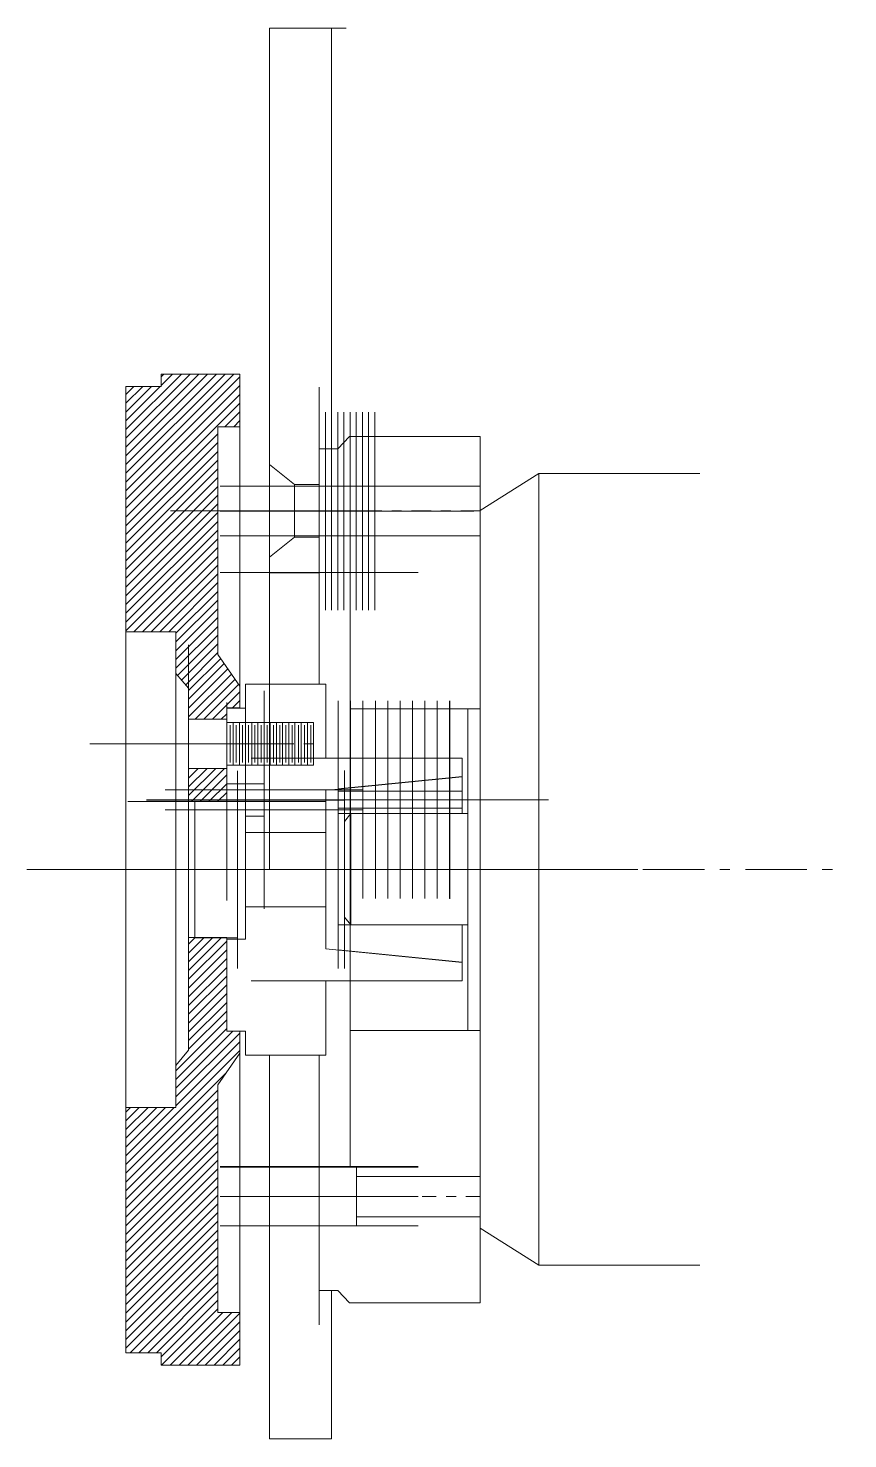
# Model space of a CAD drawing. Header units: inches. Extents: x -0.5 to 7.8, y -0.9 to 13.4.
import ezdxf

# ---------------------------------------------------------------- set-up
doc = ezdxf.new("R2010")
doc.units = ezdxf.units.IN
doc.header["$MEASUREMENT"] = 0
doc.header["$PDMODE"] = 2
doc.header["$PDSIZE"] = -2
doc.linetypes.add('GC   6', pattern=[0.5, 0.3, -0.075, 0.05, -0.075])
for name, color, linetype in [('ADC8', 7, 'Continuous'), ('BUSHING', 7, 'Continuous'), ('CENTERLINE', 7, 'Continuous'), ('HUB', 7, 'Continuous'), ('PARTS', 7, 'Continuous'), ('PILOTBRNG', 7, 'Continuous'), ('PLATE', 7, 'Continuous'), ('RING8', 7, 'Continuous')]:
    doc.layers.add(name, color=color, linetype=linetype)
pattern_1 = [(45, (0, 0), (0.04419417, -0.04419417), [625])]

msp = doc.modelspace()

# ---------------------------------------------------------------- hatches: boundary and pattern name
at = {"layer": 'PARTS', "linetype": 'Continuous', "lineweight": 18}
h = msp.add_hatch(dxfattribs=at)
h.set_pattern_fill('ANSI31', color=93, scale=0.0625, style=0, pattern_type=2)
h.set_pattern_definition(pattern_1)
h.paths.add_polyline_path([(1.638, 6.734), (1.416, 7.055), (1.416, 9.354), (1.638, 9.354), (1.638, 9.886), (0.843, 9.886), (0.843, 9.761), (0.487, 9.761), (0.487, 7.283), (0.993, 7.283), (0.993, 6.861), (1.121, 6.713), (1.121, 6.4), (1.506, 6.4), (1.506, 6.514), (1.638, 6.514)])
h = msp.add_hatch(dxfattribs=at)
h.set_pattern_fill('ANSI31', color=93, scale=0.0625, style=0, pattern_type=2)
h.set_pattern_definition(pattern_1)
h.paths.add_polyline_path([(1.121, 5.568), (1.121, 5.903), (1.506, 5.903), (1.506, 5.568)])
h = msp.add_hatch(dxfattribs=at)
h.set_pattern_fill('ANSI31', color=93, scale=0.0625, style=0, pattern_type=2)
h.set_pattern_definition(pattern_1)
h.paths.add_polyline_path([(1.121, 3.058), (0.993, 2.9), (0.993, 2.478), (0.487, 2.478), (0.487, 0), (0.843, 0), (0.843, -0.125), (1.638, -0.125), (1.638, 0.407), (1.416, 0.407), (1.416, 2.705), (1.638, 3.027), (1.638, 3.247), (1.506, 3.247), (1.506, 4.193), (1.121, 4.193)])

# ---------------------------------------------------------------- linework, layer by layer
at = {"layer": 'ADC8', "color": 93, "linetype": 'Continuous', "lineweight": 18}
for p, q in [((4.066, 9.255), (4.066, 0.505)), ((4.066, 8.508), (4.66, 8.883)), ((6.285, 8.883), (4.66, 8.883)), ((4.66, 8.883), (4.66, 0.883)), ((4.066, 8.508), (4.066, 1.258)), ((3.941, 3.259), (3.941, 6.508)), ((2.759, 5.446), (2.696, 5.368)), ((2.759, 4.883), (2.759, 5.446)), ((2.759, 5.446), (2.759, 4.321)), ((2.759, 5.446), (3.94, 5.446)), ((2.696, 4.883), (2.696, 5.368)), ((2.696, 5.368), (2.696, 4.399)), ((2.696, 4.399), (2.759, 4.321)), ((2.759, 4.321), (3.94, 4.321)), ((4.066, 1.258), (4.66, 0.883)), ((6.285, 0.883), (4.66, 0.883))]:
    msp.add_line(p, q, dxfattribs=at)
for p in [(2.752, 6.005), (2.696, 4.883), (2.696, 4.883), (4.066, 4.88), (4.066, 4.88), (4.066, 4.88), (4.066, 4.88), (4.066, 4.88), (4.66, 4.883), (2.753, 3.756)]:
    msp.add_point(p, dxfattribs=at)
at = {"layer": 'BUSHING', "color": 93, "linetype": 'Continuous', "lineweight": 18}
for p, q in [((2.633, 5.696), (3.883, 5.821)), ((3.883, 5.821), (3.883, 5.446)), ((2.633, 5.696), (2.633, 4.883)), ((2.633, 5.672), (3.883, 5.672)), ((2.633, 5.5), (3.883, 5.5)), ((2.633, 5.446), (3.883, 5.446)), ((2.633, 4.883), (2.633, 4.071)), ((2.636, 4.321), (3.883, 4.321)), ((3.883, 4.321), (3.883, 3.946)), ((2.633, 4.071), (3.883, 3.946))]:
    msp.add_line(p, q, dxfattribs=at)
at = {"layer": 'BUSHING', "color": 93, "linetype": 'GC   6', "lineweight": 18, "ltscale": 0.797235}
msp.add_line((0.694, 5.587), (3.883, 5.587), dxfattribs=at)
at = {"layer": 'BUSHING', "color": 93, "linetype": 'GC   6', "lineweight": 18, "ltscale": 0.013675}
for p, q in [((2.757, 5.587), (2.757, 5.642)), ((2.757, 5.587), (2.757, 5.533)), ((3.007, 5.587), (3.007, 5.642)), ((3.007, 5.587), (3.007, 5.533)), ((3.257, 5.587), (3.257, 5.642)), ((3.257, 5.587), (3.257, 5.533)), ((3.507, 5.587), (3.507, 5.642)), ((3.507, 5.587), (3.507, 5.533)), ((3.757, 5.587), (3.757, 5.642)), ((3.757, 5.587), (3.757, 5.533))]:
    msp.add_line(p, q, dxfattribs=at)
at = {"layer": 'BUSHING', "color": 93, "linetype": 'GC   6', "lineweight": 18, "ltscale": 0.021597}
for p, q in [((2.882, 5.587), (2.882, 5.674)), ((2.882, 5.587), (2.882, 5.501)), ((3.132, 5.587), (3.132, 5.674)), ((3.132, 5.587), (3.132, 5.501)), ((3.382, 5.587), (3.382, 5.674)), ((3.382, 5.587), (3.382, 5.501)), ((3.632, 5.587), (3.632, 5.674)), ((3.632, 5.587), (3.632, 5.501))]:
    msp.add_line(p, q, dxfattribs=at)
at = {"layer": 'BUSHING', "color": 93, "linetype": 'Continuous', "lineweight": 18}
for p in [(2.632, 5.587), (2.757, 5.587), (2.882, 5.587), (2.882, 5.587), (3.007, 5.587), (3.007, 5.587), (3.132, 5.587), (3.132, 5.587), (3.132, 5.587), (3.257, 5.587), (3.382, 5.587), (3.382, 5.587), (3.507, 5.587), (3.632, 5.587), (3.632, 5.587), (3.757, 5.587), (3.758, 5.586), (3.758, 5.586), (3.758, 5.586), (3.758, 5.586), (2.633, 4.883), (2.633, 4.883), (2.633, 4.883)]:
    msp.add_point(p, dxfattribs=at)
at = {"layer": 'CENTERLINE', "color": 93, "linetype": 'GC   6', "lineweight": 18, "ltscale": 2.07001}
msp.add_line((-0.5, 4.88), (7.78, 4.88), dxfattribs=at)
at = {"layer": 'HUB', "color": 133, "linetype": 'Continuous', "lineweight": 18}
for p, q in [((1.696, 6.755), (1.696, 6.513)), ((1.696, 6.755), (2.508, 6.755)), ((2.508, 6.755), (2.508, 6.005)), ((1.508, 5.583), (1.508, 6.513)), ((1.508, 6.513), (1.696, 6.513)), ((1.508, 6.368), (2.383, 6.368)), ((1.539, 6.339), (1.539, 5.964)), ((1.57, 6.368), (1.57, 5.935)), ((1.602, 6.339), (1.602, 5.964)), ((1.633, 6.368), (1.633, 5.935)), ((1.664, 6.339), (1.664, 5.964)), ((1.695, 6.368), (1.695, 5.935)), ((1.727, 6.339), (1.727, 5.964)), ((1.758, 6.368), (1.758, 5.935)), ((1.79, 6.339), (1.79, 5.964)), ((1.82, 6.368), (1.82, 5.935)), ((1.853, 6.339), (1.853, 5.964)), ((1.883, 6.368), (1.883, 5.935)), ((1.915, 6.339), (1.915, 5.964)), ((1.945, 6.368), (1.945, 5.935)), ((1.978, 6.339), (1.978, 5.964)), ((2.008, 6.368), (2.008, 5.935)), ((2.041, 6.339), (2.041, 5.964)), ((2.07, 6.368), (2.07, 5.935)), ((2.104, 6.339), (2.104, 5.964)), ((2.133, 6.368), (2.133, 5.935)), ((2.166, 6.339), (2.166, 5.964)), ((2.195, 6.368), (2.195, 5.935)), ((2.229, 6.339), (2.229, 5.964)), ((2.258, 6.368), (2.258, 5.935)), ((2.292, 6.339), (2.292, 5.964)), ((2.32, 6.368), (2.32, 5.935)), ((2.355, 6.339), (2.355, 5.964)), ((2.383, 6.368), (2.383, 5.935)), ((2.508, 6.005), (3.883, 6.005)), ((3.883, 6.005), (3.883, 5.818)), ((2.383, 5.935), (1.508, 5.935)), ((1.508, 5.748), (1.883, 5.748)), ((1.883, 5.749), (1.883, 5.421)), ((3.883, 5.818), (2.564, 5.686)), ((1.508, 5.583), (1.696, 5.583)), ((1.696, 5.583), (1.696, 4.178)), ((1.883, 5.686), (2.564, 5.686)), ((2.508, 5.686), (2.508, 4.08)), ((1.696, 5.42), (1.883, 5.42)), ((1.883, 5.483), (2.508, 5.483)), ((1.696, 5.255), (2.508, 5.255)), ((1.696, 4.505), (2.508, 4.505)), ((1.696, 4.178), (1.508, 4.178)), ((1.508, 4.178), (1.508, 3.248)), ((2.508, 4.08), (3.883, 3.943)), ((3.883, 3.943), (3.883, 3.756)), ((2.508, 3.756), (2.508, 3.006)), ((3.883, 3.756), (2.509, 3.756)), ((1.508, 3.248), (1.696, 3.248)), ((1.696, 3.248), (1.696, 3.006)), ((2.508, 3.006), (1.696, 3.006))]:
    msp.add_line(p, q, dxfattribs=at)
at = {"layer": 'HUB', "color": 133, "linetype": 'GC   6', "lineweight": 18, "ltscale": 0.308879}
msp.add_line((2.383, 6.152), (1.147, 6.152), dxfattribs=at)
at = {"layer": 'HUB', "color": 133, "linetype": 'Continuous', "lineweight": 18}
for p in [(1.696, 5.583), (1.883, 5.686), (1.883, 5.585), (1.883, 5.483), (2.633, 4.883), (2.696, 4.883)]:
    msp.add_point(p, dxfattribs=at)
at = {"layer": 'PARTS', "color": 93, "linetype": 'Continuous', "lineweight": 18}
for p, q in [((0.843, 9.761), (0.843, 9.886)), ((0.843, 9.886), (1.638, 9.886)), ((1.638, 9.886), (1.638, 6.734)), ((0.487, 9.761), (0.487, 0)), ((0.487, 9.761), (0.843, 9.761)), ((1.638, 9.354), (1.416, 9.354)), ((1.416, 7.055), (1.416, 9.354)), ((0.993, 7.283), (0.487, 7.283)), ((0.993, 7.283), (0.993, 2.478)), ((1.416, 7.055), (1.638, 6.734)), ((0.993, 6.861), (1.121, 6.713)), ((1.121, 6.713), (1.121, 3.058)), ((1.638, 6.514), (1.638, 6.734)), ((1.506, 6.514), (1.638, 6.514)), ((1.121, 6.4), (1.506, 6.4)), ((1.121, 5.903), (1.506, 5.903)), ((1.506, 4.193), (1.121, 4.193)), ((1.506, 4.193), (1.506, 3.247)), ((1.506, 3.247), (1.638, 3.247)), ((1.638, -0.125), (1.638, 3.247)), ((1.121, 3.058), (0.993, 2.9)), ((1.416, 2.705), (1.638, 3.027)), ((1.416, 2.705), (1.416, 0.407)), ((0.487, 2.478), (0.993, 2.478)), ((1.638, 0.407), (1.416, 0.407)), ((0.843, 0), (0.487, 0)), ((0.843, 0), (0.843, -0.125)), ((0.843, -0.125), (1.638, -0.125))]:
    msp.add_line(p, q, dxfattribs=at)
at = {"layer": 'PARTS', "color": 93, "linetype": 'GC   6', "lineweight": 18, "ltscale": 0.201915}
msp.add_line((0.83, 6.152), (1.638, 6.152), dxfattribs=at)
at = {"layer": 'PARTS', "color": 93, "linetype": 'Continuous', "lineweight": 18}
for p in [(1.121, 6.152), (1.506, 5.568), (1.121, 4.88)]:
    msp.add_point(p, dxfattribs=at)
at = {"layer": 'PILOTBRNG', "color": 1, "linetype": 'Continuous', "lineweight": 18}
for p, q in [((1.613, 5.568), (1.182, 5.568)), ((1.182, 5.568), (1.182, 4.191)), ((1.613, 5.568), (1.613, 4.192)), ((1.182, 4.191), (1.613, 4.191))]:
    msp.add_line(p, q, dxfattribs=at)
msp.add_point((0.487, 4.88), dxfattribs=at)
at = {"layer": 'PILOTBRNG', "color": 93, "linetype": 'Continuous', "lineweight": 18}
msp.add_point((1.613, 4.88), dxfattribs=at)
at = {"layer": 'PLATE', "color": 93, "linetype": 'Continuous', "lineweight": 18}
for p, q in [((1.938, 13.38), (2.712, 13.38)), ((1.938, 13.38), (1.938, 4.88)), ((2.563, 13.38), (2.563, 9.13)), ((2.438, 9.13), (2.563, 9.13)), ((2.438, 9.13), (2.438, 6.755)), ((1.938, 8.974), (1.938, 8.037)), ((1.938, 8.974), (2.189, 8.771)), ((2.189, 8.24), (2.189, 8.771)), ((2.438, 8.771), (2.189, 8.771)), ((2.438, 8.24), (2.438, 8.771)), ((2.189, 8.24), (1.938, 8.037)), ((2.438, 8.24), (2.189, 8.24)), ((1.938, 7.88), (2.438, 7.88)), ((1.938, 3.001), (1.938, -0.87)), ((2.438, 3.006), (2.438, 0.63)), ((1.938, 1.881), (2.438, 1.881)), ((2.438, 0.63), (2.563, 0.63)), ((2.563, 0.63), (2.563, -0.87)), ((1.938, -0.87), (2.563, -0.87))]:
    msp.add_line(p, q, dxfattribs=at)
msp.add_point((1.938, 8.505), dxfattribs=at)
at = {"layer": 'RING8', "color": 93, "linetype": 'Continuous', "lineweight": 18}
for p, q in [((2.44, 9.13), (2.627, 9.13)), ((2.44, 6.755), (2.44, 9.13)), ((2.747, 9.255), (2.627, 9.13)), ((4.066, 9.255), (2.747, 9.255)), ((2.439, 8.753), (4.066, 8.753)), ((2.502, 8.503), (2.502, 8.753)), ((2.564, 8.503), (2.564, 8.714)), ((2.627, 8.503), (2.627, 8.753)), ((2.689, 8.503), (2.689, 8.714)), ((2.752, 8.503), (2.752, 8.753)), ((2.814, 8.503), (2.814, 8.714)), ((2.877, 8.503), (2.877, 8.753)), ((2.939, 8.503), (2.939, 8.714)), ((3.002, 8.503), (3.002, 8.753)), ((2.502, 8.503), (2.502, 8.261)), ((2.564, 8.502), (2.564, 8.291)), ((2.627, 8.503), (2.627, 8.261)), ((2.689, 8.502), (2.689, 8.291)), ((2.752, 8.503), (2.752, 8.261)), ((2.814, 8.502), (2.814, 8.291)), ((2.877, 8.503), (2.877, 8.261)), ((2.939, 8.502), (2.939, 8.291)), ((3.002, 8.503), (3.002, 8.261)), ((2.439, 8.253), (4.066, 8.253)), ((2.44, 7.881), (2.752, 7.881)), ((2.752, 7.881), (2.752, 6.005)), ((4.066, 6.506), (2.752, 6.506)), ((2.753, 4.318), (2.753, 5.443)), ((2.753, 1.88), (2.753, 3.756)), ((4.066, 3.256), (2.753, 3.256)), ((2.44, 3.006), (2.44, 0.63)), ((2.44, 1.88), (2.753, 1.88)), ((2.44, 1.875), (2.815, 1.875)), ((2.815, 1.875), (2.815, 1.281)), ((4.066, 1.779), (2.815, 1.779)), ((4.066, 1.373), (2.815, 1.373)), ((2.44, 1.281), (2.815, 1.281)), ((2.44, 0.63), (2.627, 0.63)), ((2.747, 0.505), (2.627, 0.63)), ((4.066, 0.505), (2.747, 0.505))]:
    msp.add_line(p, q, dxfattribs=at)
at = {"layer": 'RING8', "color": 93, "linetype": 'GC   6', "lineweight": 18, "ltscale": 0.65553}
msp.add_line((4.066, 8.505), (1.444, 8.505), dxfattribs=at)
at = {"layer": 'RING8', "color": 93, "linetype": 'GC   6', "lineweight": 18, "ltscale": 0.47894}
msp.add_line((4.066, 1.578), (2.15, 1.578), dxfattribs=at)
at = {"layer": 'RING8', "color": 93, "linetype": 'Continuous', "lineweight": 18}
for p in [(2.439, 8.753), (2.439, 8.503), (2.439, 8.503), (2.439, 8.503), (2.502, 8.503), (2.502, 8.503), (2.564, 8.503), (2.564, 8.502), (2.627, 8.503), (2.627, 8.503), (2.627, 8.503), (2.689, 8.503), (2.689, 8.503), (2.689, 8.502), (2.752, 8.503), (2.752, 8.503), (2.752, 8.503), (2.814, 8.503), (2.814, 8.503), (2.814, 8.502), (2.877, 8.503), (2.877, 8.503), (2.877, 8.503), (2.939, 8.503), (2.939, 8.503), (2.939, 8.502), (3.002, 8.503), (3.002, 8.503), (3.002, 8.503), (2.439, 8.253), (2.44, 7.881), (2.44, 1.88), (2.44, 1.875), (2.44, 1.578), (2.44, 1.578), (2.44, 1.578), (2.44, 1.281)]:
    msp.add_point(p, dxfattribs=at)

doc.saveas('drawing.dxf')
